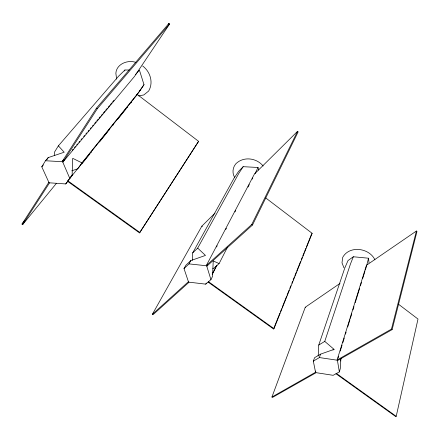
<?xml version="1.0" encoding="UTF-8"?>
<svg xmlns="http://www.w3.org/2000/svg" width="440" height="440" viewBox="0 0 440 440"><rect width="100%" height="100%" fill="white"/><g stroke="black" fill="none" stroke-linecap="round" stroke-linejoin="round"><path stroke-width="0.66" d="M54.522 155.276L54.621 151.921L58.372 145.849L118.69 76.098L124.938 70.004L129.222 70.021M69.658 178.722L72.127 175.076L72.71 158.329L81.939 162.866L139.161 91.773L144.001 84.667L139.398 70.059L135.465 74.674M192.423 260.321L192.698 252.879L233.948 178.354L238.607 171.369L243.177 166.683L258.038 167.486L258.599 170.049M318.202 356.021L318.758 345.048L344.834 267.872L348.029 260.552L353.342 256.762L368.517 258.214L369.012 262.768M340.901 358.468L340.28 368.605L339.356 371.916L333.141 375.315L315.623 372.592L313.324 361.136L314.567 357.693L320.518 354.161L334.07 349.355L324.759 341.391L350.493 263.885L353.342 256.762M335.99 373.758L395.681 416.559L396.204 416.328L418 319.05L398.459 304.194M366.883 264.831L368.517 258.214M392.128 329.61L416.983 231.473L416.405 231.017L366.443 265.281L337.095 360.002L337.716 360.454L392.128 329.61L391.468 329.109L337.095 360.002M391.468 329.109L416.405 231.017M340.285 361.026L341.088 358.402M338.014 358.27L338.618 356.307M340.236 351.082L342.056 345.202M342.865 342.59L344.278 338.014M345.493 334.092L346.099 332.134M347.716 326.909L349.938 319.721M350.345 318.411L351.758 313.841M352.974 309.92L353.98 306.652M355.195 302.731L359.639 288.36M360.448 285.747L361.46 282.48M362.675 278.559L364.898 271.37M365.305 270.067L366.718 265.49L366.443 265.281M315.32 372.377L315.925 372.807L272.509 397.419L271.937 397.023L315.32 372.377L315.75 371.074M313.324 361.136L319.391 357.566L320.518 354.161M271.937 397.023L305.277 307.236L339.999 283.415M208.115 282.073L273.531 328.977L279.895 313.093M280.406 311.823L281.683 308.644M282.189 307.373L286.517 296.571M287.029 295.3L289.064 290.213M289.828 288.31L290.846 285.769M291.868 283.223L292.627 281.32M293.139 280.049L294.415 276.87M294.921 275.6L296.197 272.421M296.703 271.15L300.526 261.619M301.29 259.716L302.308 257.169M302.819 255.899L304.09 252.725M304.601 251.455L305.872 248.276M306.383 247.005L311.476 234.295M273.531 328.977L273.983 328.669L312.152 233.321L265.777 197.967M254.969 173.745L258.038 167.486M252.489 225.027L298.177 131.824L297.55 131.324L254.397 174.086L206.322 265.535L207.009 266.03L252.489 225.027L251.752 224.477L206.322 265.535M251.752 224.477L297.55 131.324M243.177 166.683L238.799 173.399L197.687 248.116L205.475 255.426L190.839 260.557L185.917 265.199L184.003 268.587L188.568 282.123L205.739 284.141L210.931 279.631L212.531 276.408L213.23 260.97L219.115 263.577L227.524 247.088M212.278 274.389L216.964 265.221M205.739 284.141L206.299 283.047M212.179 274.137L216.244 266.195M207.009 266.03L207.642 264.82M216.524 247.005L217.162 245.795M225.748 229.438L226.386 228.228M234.971 211.871L235.609 210.661M248.012 187.033L249.282 184.613M252.148 179.163L252.78 177.947M184.003 268.587L189.013 263.885L190.839 260.557M152.372 314.292L188.232 281.886L188.898 282.359L152.999 314.727L152.372 314.292L201.883 226.122L215.034 213.092M67.826 181.335L65.731 183.942L49.06 182.787L41.784 166.804L45.485 160.749L48.208 157.603L64.185 152.224L58.372 145.849M46.877 159.77L48.208 157.603M22 224.081L48.692 182.523L49.423 183.046L22.682 224.549L22 224.081L25.036 220.38M62.233 161.447L96.454 108.169L168.927 23.441L169.609 23.986L134.47 76.456L62.986 161.997L62.233 161.447L63.547 159.874M62.986 161.997L97.273 108.785L169.609 23.986M139.53 232.898L198.594 141.339L137.28 94.484L67.529 181.274L139.53 232.898L198.594 141.339M124.306 70.978L124.938 70.004M168.163 24.585L168.927 23.441M65.731 183.942L72.127 175.076M78.347 168.157L81.939 162.866M136.906 94.985L144.001 84.667M136.961 94.947L137.28 94.484M81.835 163.906L89.997 153.753M90.855 152.68L91.713 151.613M99.446 141.994L108.037 131.307M108.895 130.234L109.753 129.168M112.761 125.428L113.619 124.355M117.486 119.548L126.077 108.862M126.934 107.789L127.793 106.722M130.801 102.982L131.659 101.91M22.682 224.549L56.469 183.277M63.047 161.194L63.927 160.149M72.264 150.178L73.145 149.132M74.459 147.56L75.339 146.509M76.654 144.936L77.534 143.886M78.848 142.312L79.728 141.262M81.043 139.689L81.922 138.638M83.677 136.538L84.552 135.493M85.871 133.92L86.746 132.869M88.066 131.296L88.941 130.246M90.261 128.673L91.135 127.622M92.455 126.049L93.33 124.999M94.65 123.426L95.964 121.853M96.844 120.802L98.159 119.229M99.038 118.179L100.353 116.606M101.233 115.555L102.547 113.982M103.428 112.932L104.742 111.359M105.622 110.308L107.377 108.213M108.257 107.162L109.571 105.589M110.451 104.538L111.766 102.966M112.646 101.915L113.96 100.342M41.784 166.804L43.367 164.956M192.698 252.879L197.687 248.116M219.115 263.577L213.95 268.153L212.806 268.554M311.729 233.662L312.152 233.321M318.758 345.048L324.759 341.391M332.926 350.026L334.07 349.355M71.742 170.836L77.968 168.713M138.699 95.92L143.825 94.941L148.66 91.036C153.676 82.5 150.304 71.704 142.648 65.967M139.849 90.2L140.157 90.206M45.485 160.749L62.607 161.722L69.663 178.123M189.013 263.885L206.663 265.782L210.931 279.631M319.391 357.566L337.403 360.228L339.356 371.916M135.954 62.425C127.98 59.527 116.523 63.806 115.863 73.26L116.622 79.112M67.843 180.818L139.893 232.496M208.527 281.721L273.983 328.669M336.479 373.489L396.204 416.328M201.883 226.122L202.428 226.518M305.277 307.236L305.789 307.604M96.454 108.169L97.273 108.785M263.148 166.012C256.57 157.839 243.48 156.178 235.835 163.796C232.518 167.596 232.056 173.294 234.702 177.546M343.937 267.735L342.001 262.889L342.666 257.466C349.333 245.025 369.479 247.946 374.913 259.837"/></g></svg>
